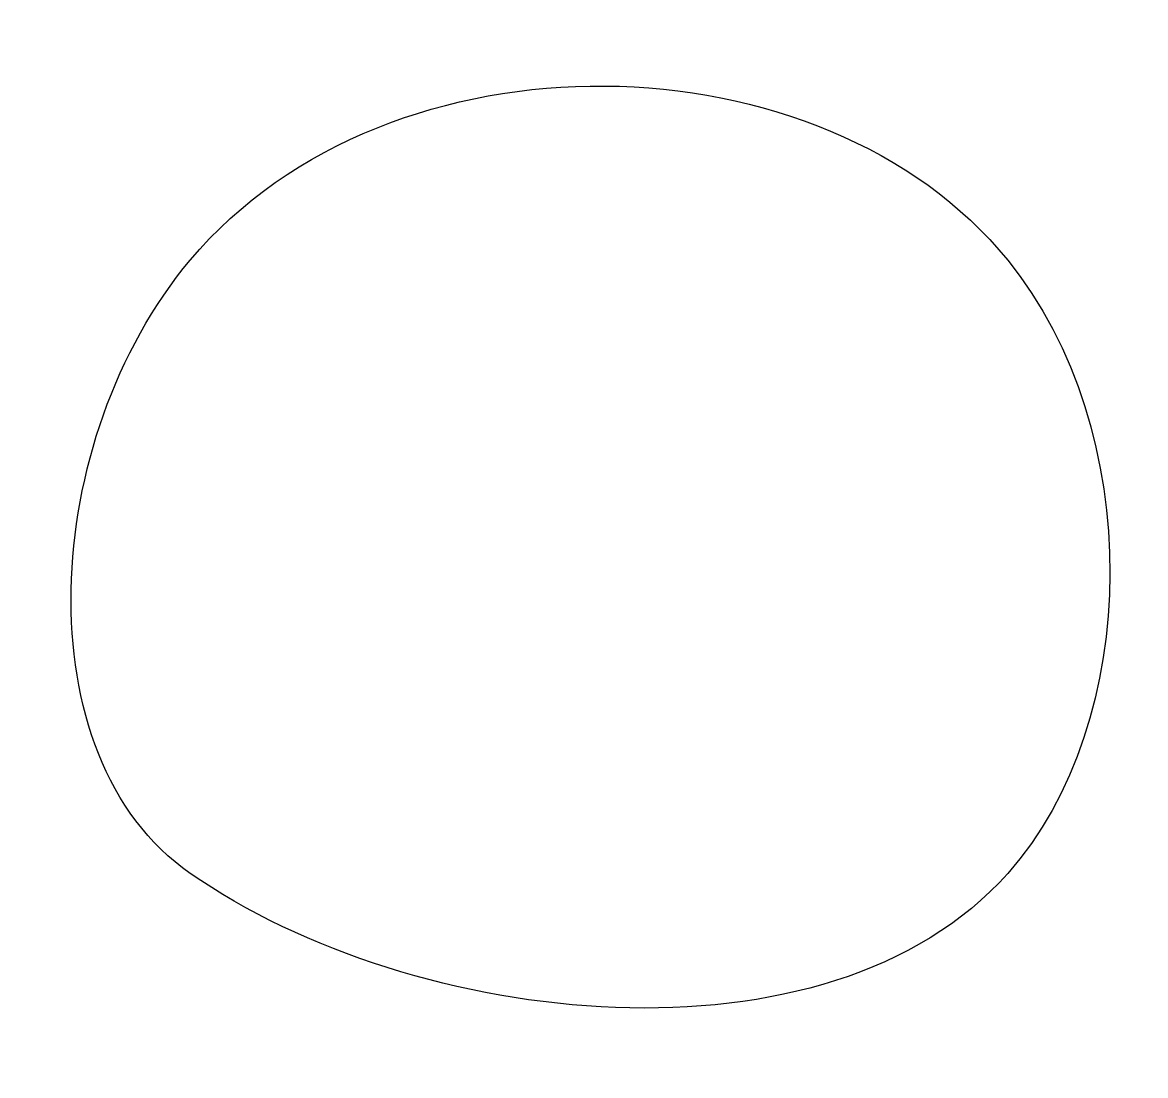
# Model space of a CAD drawing. Header units: millimetres. Extents: x -0.82 to 4.67, y -0.99 to 4.16.
import ezdxf

# ---------------------------------------------------------------- set-up
doc = ezdxf.new("R2010")
doc.units = ezdxf.units.MM

msp = doc.modelspace()

# ---------------------------------------------------------------- linework, layer by layer
at = {"start_tangent": (0.820908, -0.571061), "end_tangent": (0.820908, -0.571061)}
msp.add_spline([(0, 0), (4, 0), (4, 3), (0, 3), (0, 0)], degree=3, dxfattribs=at)

doc.saveas('drawing.dxf')
